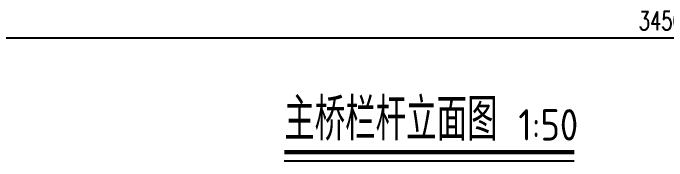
# Model space of a CAD drawing. Extents: x 396092 to 455492, y 17293 to 132793.
# Drawn here: x 412465 to 417678, y 42849 to 44027 of the extents above; entities that cross this region are included whole.
import ezdxf

# ---------------------------------------------------------------- set-up
doc = ezdxf.new("R2010")
doc.units = 0
doc.header["$LTSCALE"] = 1000
doc.header["$MEASUREMENT"] = 0
for name, color, linetype in [('DIM_SYMB', 3, 'Continuous'), ('PUB_DIM', 3, 'Continuous'), ('PUB_TEXT', 7, 'Continuous')]:
    doc.layers.add(name, color=color, linetype=linetype)
doc.styles.add('_TCH_DIM_T3', font='SIMPLEX', dxfattribs={"width": 0.705882, "bigfont": 'GBCBIG'})
doc.styles.get("Standard").update_dxf_attribs({"font": 'gbenor.shx', "bigfont": 'gbcbig.shx'})
doc.dimstyles.new('_TCH_ARCH&&50', dxfattribs={"dimtxt": 148.75, "dimasz": 50, "dimexe": 125, "dimexo": 150, "dimgap": 63.125, "dimtad": 1, "dimdec": 0, "dimzin": 0, "dimdsep": 46, "dimtxsty": '_TCH_DIM_T3', "dimblk": 'ARCHTICK', "dimcen": 0.09, "dimclrt": 7, "dimazin": 2, "dimtfac": 1, "dimtdec": 0, "dimtix": 1, "dimtmove": 2, "dimatfit": 3, "dimfxl": 1, "dimtolj": 1, "dimtzin": 0, "dimarcsym": 0})

# ---------------------------------------------------------------- blocks, each defined once
blk = doc.blocks.new('_ArchTick')
at = {"color": 0, "linetype": 'ByBlock', "const_width": 0.4}
blk.add_lwpolyline([(-0.5, -0.5), (0.5, 0.5)], dxfattribs=at)
blk = doc.blocks.new('*D59')
at = {"layer": 'Defpoints', "color": 0, "transparency": 16777216}
for p in [(400427.7, 44577.5), (434927.7, 44577.5), (434927.7, 43828.4)]:
    blk.add_point(p, dxfattribs=at)
at = {"layer": 'PUB_DIM', "color": 0, "lineweight": -2, "transparency": 16777216}
for p, q in [((400427.7, 44427.5), (400427.7, 43703.4)), ((434927.7, 44427.5), (434927.7, 43703.4)), ((400427.7, 43828.4), (434927.7, 43828.4))]:
    blk.add_line(p, q, dxfattribs=at)
at = {"layer": 'PUB_DIM', "color": 0, "lineweight": -2, "transparency": 16777216, "xscale": 50, "yscale": 50, "zscale": 50, "rotation": 180}
blk.add_blockref('_ArchTick', (400427.7, 43828.4), dxfattribs=at)
at = {"layer": 'PUB_DIM', "color": 0, "lineweight": -2, "transparency": 16777216, "xscale": 50, "yscale": 50, "zscale": 50}
blk.add_blockref('_ArchTick', (434927.7, 43828.4), dxfattribs=at)
at = {"layer": 'PUB_DIM', "color": 7, "transparency": 16777216, "insert": (417677.7, 43965.9), "char_height": 148.75, "attachment_point": 5, "style": '_TCH_DIM_T3'}
blk.add_mtext('\\A1;34500', dxfattribs=at)

msp = doc.modelspace()

# ---------------------------------------------------------------- linework, layer by layer
at = {"layer": 'DIM_SYMB', "const_width": 35}
msp.add_lwpolyline([(414626.7, 42918.7), (416939.6, 42918.7)], dxfattribs=at)
at = {"layer": 'DIM_SYMB'}
msp.add_lwpolyline([(414626.7, 42848.7), (416939.6, 42848.7)], dxfattribs=at)

# ---------------------------------------------------------------- texts
at = {"layer": 'PUB_TEXT'}
for s, height, p in [('主桥栏杆立面图', 337.59, (414626.7, 43011.1)), ('1:50', 250, (416493.6, 43011.1))]:
    msp.add_text(s, height=height, dxfattribs=at).set_placement(p)

# ---------------------------------------------------------------- dimensions: what is measured, and where the dimension line sits
at = {"layer": 'PUB_DIM'}
dim = msp.add_aligned_dim(p1=(400427.7, 44577.5), p2=(434927.7, 44577.5), distance=-749.1, dimstyle='_TCH_ARCH&&50', dxfattribs=at)
dim.commit()
dim.dimension.update_dxf_attribs({"geometry": '*D59', "text_midpoint": (417677.7, 43965.9)})

doc.saveas('drawing.dxf')
